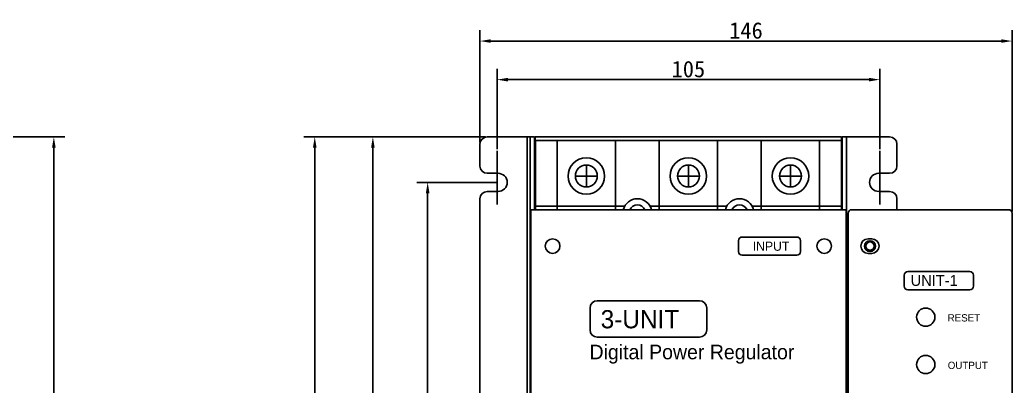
# Model space of a CAD drawing. Header units: millimetres. Extents: x 509 to 2635, y 363 to 1089.
# Drawn here: x 983.8 to 1256, y 742.5 to 843.1 of the extents above; entities that cross this region are included whole.
import ezdxf

# ---------------------------------------------------------------- set-up
doc = ezdxf.new("R2010")
doc.units = ezdxf.units.MM
doc.dimstyles.new('ISO-25', dxfattribs={"dimtxt": 4.5, "dimasz": 3, "dimexe": 3, "dimexo": 0.5, "dimtad": 1, "dimtxsty": 'Standard', "dimcen": 2.5, "dimclrd": 6, "dimclre": 6, "dimclrt": 1, "dimadec": 0, "dimazin": 0, "dimtfac": 1, "dimtmove": 0, "dimatfit": 3, "dimfxl": 3, "dimarcsym": 0})

# ---------------------------------------------------------------- blocks, each defined once
blk = doc.blocks.new('*D5')
at = {"color": 6, "lineweight": -2, "transparency": 16777216}
for p, q in [((1114.5, 798.44), (1092.68, 798.44)), ((1095.68, 795.44), (1095.68, 601.44)), ((1114.5, 598.44), (1092.68, 598.44))]:
    blk.add_line(p, q, dxfattribs=at)
at = {"color": 6, "transparency": 16777216}
for points in [[(1095.18, 795.44), (1096.18, 795.44), (1095.68, 798.44)], [(1095.18, 601.44), (1096.18, 601.44), (1095.68, 598.44)]]:
    blk.add_solid(points, dxfattribs=at)
at = {"layer": 'Defpoints', "color": 0, "transparency": 16777216}
for p in [(1115, 798.44), (1095.68, 598.44), (1115, 598.44)]:
    blk.add_point(p, dxfattribs=at)
at = {"color": 1, "transparency": 16777216, "insert": (1092.81, 698.44), "char_height": 4.5, "attachment_point": 5, "rotation": 90}
blk.add_mtext('200', dxfattribs=at)
blk = doc.blocks.new('*D6')
at = {"color": 6, "lineweight": -2, "transparency": 16777216}
for p, q in [((1110.5, 810.94), (1061.71, 810.94)), ((1064.71, 807.94), (1064.71, 548.94)), ((1125.7, 545.94), (1061.71, 545.94))]:
    blk.add_line(p, q, dxfattribs=at)
at = {"color": 6, "transparency": 16777216}
for points in [[(1064.21, 807.94), (1065.21, 807.94), (1064.71, 810.94)], [(1064.21, 548.94), (1065.21, 548.94), (1064.71, 545.94)]]:
    blk.add_solid(points, dxfattribs=at)
at = {"layer": 'Defpoints', "color": 0, "transparency": 16777216}
for p in [(1111, 810.94), (1064.71, 545.94), (1126.2, 545.94)]:
    blk.add_point(p, dxfattribs=at)
at = {"color": 1, "transparency": 16777216, "insert": (1061.83, 678.44), "char_height": 4.5, "attachment_point": 5, "rotation": 90}
blk.add_mtext('265', dxfattribs=at)
blk = doc.blocks.new('*D11')
at = {"color": 6, "lineweight": -2, "transparency": 16777216}
for p, q in [((1114.7, 807.59), (1114.7, 829.65)), ((1219.7, 807.59), (1219.7, 829.65)), ((1216.7, 826.65), (1117.7, 826.65))]:
    blk.add_line(p, q, dxfattribs=at)
at = {"color": 6, "transparency": 16777216}
for points in [[(1117.7, 827.15), (1117.7, 826.15), (1114.7, 826.65)], [(1216.7, 827.15), (1216.7, 826.15), (1219.7, 826.65)]]:
    blk.add_solid(points, dxfattribs=at)
at = {"layer": 'Defpoints', "color": 0, "transparency": 16777216}
for p in [(1114.7, 826.65), (1114.7, 807.09), (1219.7, 807.09)]:
    blk.add_point(p, dxfattribs=at)
at = {"color": 1, "transparency": 16777216, "insert": (1167.2, 829.52), "char_height": 4.5, "attachment_point": 5}
blk.add_mtext('105', dxfattribs=at)
blk = doc.blocks.new('*D12')
at = {"color": 6, "lineweight": -2, "transparency": 16777216}
for p, q in [((1110, 809.44), (1110, 840.25)), ((1256, 790.44), (1256, 840.25)), ((1253, 837.25), (1113, 837.25))]:
    blk.add_line(p, q, dxfattribs=at)
at = {"color": 6, "transparency": 16777216}
for points in [[(1113, 837.75), (1113, 836.75), (1110, 837.25)], [(1253, 837.75), (1253, 836.75), (1256, 837.25)]]:
    blk.add_solid(points, dxfattribs=at)
at = {"layer": 'Defpoints', "color": 0, "transparency": 16777216}
for p in [(1110, 837.25), (1110, 808.94), (1256, 789.94)]:
    blk.add_point(p, dxfattribs=at)
at = {"color": 1, "transparency": 16777216, "insert": (1183, 840.13), "char_height": 4.5, "attachment_point": 5}
blk.add_mtext('146', dxfattribs=at)
blk = doc.blocks.new('*D13')
at = {"color": 6, "lineweight": -2, "transparency": 16777216}
for p, q in [((1111.5, 810.94), (1077.65, 810.94)), ((1080.65, 807.94), (1080.65, 588.94)), ((1111.5, 585.94), (1077.65, 585.94))]:
    blk.add_line(p, q, dxfattribs=at)
at = {"color": 6, "transparency": 16777216}
for points in [[(1080.15, 807.94), (1081.15, 807.94), (1080.65, 810.94)], [(1080.15, 588.94), (1081.15, 588.94), (1080.65, 585.94)]]:
    blk.add_solid(points, dxfattribs=at)
at = {"layer": 'Defpoints', "color": 0, "transparency": 16777216}
for p in [(1112, 810.94), (1080.65, 585.94), (1112, 585.94)]:
    blk.add_point(p, dxfattribs=at)
at = {"color": 1, "transparency": 16777216, "insert": (1077.77, 698.44), "char_height": 4.5, "attachment_point": 5, "rotation": 90}
blk.add_mtext('225', dxfattribs=at)
blk = doc.blocks.new('*D18')
at = {"color": 6, "lineweight": -2, "transparency": 16777216}
for p, q in [((974.63, 810.94), (996.15, 810.94)), ((993.15, 807.94), (993.15, 588.94)), ((974.63, 585.94), (996.15, 585.94))]:
    blk.add_line(p, q, dxfattribs=at)
at = {"color": 6, "transparency": 16777216}
for points in [[(992.65, 807.94), (993.65, 807.94), (993.15, 810.94)], [(992.65, 588.94), (993.65, 588.94), (993.15, 585.94)]]:
    blk.add_solid(points, dxfattribs=at)
at = {"layer": 'Defpoints', "color": 0, "transparency": 16777216}
for p in [(974.13, 810.94), (974.13, 585.94), (993.15, 585.94)]:
    blk.add_point(p, dxfattribs=at)
at = {"color": 1, "transparency": 16777216, "insert": (990.28, 698.44), "char_height": 4.5, "attachment_point": 5, "rotation": 90}
blk.add_mtext('225', dxfattribs=at)

msp = doc.modelspace()

# ---------------------------------------------------------------- linework, layer by layer
for p, q in [((1110.004, 808.939), (1110.004, 802.939)), ((1112.004, 810.939), (1125.004, 810.939)), ((1123.004, 810.939), (1123.004, 585.939)), ((1123.804, 810.939), (1123.804, 585.939)), ((1123.804, 810.939), (1125.004, 810.939)), ((1125.004, 810.939), (1125.004, 790.939)), ((1125.004, 810.939), (1125.004, 790.939)), ((1125.204, 810.939), (1125.204, 790.939)), ((1209.204, 810.939), (1125.204, 810.939)), ((1209.154, 809.939), (1125.254, 809.939)), ((1125.254, 809.939), (1125.254, 790.939)), ((1131.204, 809.939), (1131.204, 790.939)), ((1147.204, 809.939), (1147.204, 790.939)), ((1159.204, 809.939), (1159.204, 790.939)), ((1175.204, 809.939), (1175.204, 790.939)), ((1187.204, 809.939), (1187.204, 790.939)), ((1203.204, 809.939), (1203.204, 790.939)), ((1209.154, 809.939), (1209.154, 790.939)), ((1209.204, 810.939), (1209.204, 790.939)), ((1222.404, 810.939), (1209.404, 810.939)), ((1210.604, 810.939), (1209.404, 810.939)), ((1209.404, 810.939), (1209.404, 790.939)), ((1210.604, 810.939), (1210.604, 585.939)), ((1224.404, 808.939), (1224.404, 802.939)), ((1114.704, 807.088), (1114.704, 792.386)), ((1219.704, 807.088), (1219.704, 792.386)), ((1139.204, 803.189), (1139.204, 797.189)), ((1167.204, 803.189), (1167.204, 797.189)), ((1195.204, 803.189), (1195.204, 797.189)), ((1115.004, 800.939), (1112.004, 800.939)), ((1219.404, 800.939), (1222.404, 800.939)), ((1142.204, 800.189), (1136.204, 800.189)), ((1170.204, 800.189), (1164.204, 800.189)), ((1198.204, 800.189), (1192.204, 800.189)), ((1115.004, 795.939), (1112.004, 795.939)), ((1219.404, 795.939), (1222.404, 795.939)), ((1110.004, 793.939), (1110.004, 602.939)), ((1224.404, 793.939), (1224.404, 790.939)), ((1123.954, 790.939), (1123.954, 605.939)), ((1123.954, 790.939), (1210.454, 790.939)), ((1125.254, 791.939), (1149.74, 791.939)), ((1156.668, 791.939), (1177.74, 791.939)), ((1184.668, 791.939), (1209.154, 791.939)), ((1210.454, 790.939), (1210.454, 605.939)), ((1212.004, 790.939), (1255.004, 790.939)), ((1180.95, 779.442), (1180.95, 782.443)), ((1181.95, 783.443), (1196.954, 783.443)), ((1197.954, 782.443), (1197.954, 779.442)), ((1217.504, 782.939), (1216.504, 782.939)), ((1217.504, 778.939), (1216.504, 778.939)), ((1196.954, 778.442), (1181.95, 778.442)), ((1227.401, 773.941), (1244.406, 773.941)), ((1226.401, 769.939), (1226.401, 772.941)), ((1245.406, 772.941), (1245.406, 769.939)), ((1227.401, 768.939), (1244.406, 768.939)), ((1142.214, 765.94), (1170.218, 765.94)), ((1140.214, 757.939), (1140.214, 763.94)), ((1172.218, 763.94), (1172.218, 757.939)), ((1170.218, 755.939), (1142.214, 755.939))]:
    msp.add_line(p, q)
at = {"ltscale": 10}
for p, q in [((1211.004, 789.939), (1211.004, 606.939)), ((1256.004, 789.939), (1256.004, 606.939))]:
    msp.add_line(p, q, dxfattribs=at)
for centre, radius in [((1139.204, 800.189), 5), ((1139.204, 800.189), 3), ((1167.204, 800.189), 5), ((1167.204, 800.189), 3), ((1195.204, 800.189), 5), ((1195.204, 800.189), 3), ((1129.954, 780.939), 2), ((1204.454, 780.939), 2), ((1217.004, 780.939), 1.5), ((1217.004, 780.939), 1.15), ((1232.304, 761.435), 2.5), ((1232.304, 748.435), 2.5)]:
    msp.add_circle(centre, radius)
for centre, radius, start, end in [((1112.004, 808.939), 2, 90, 180), ((1222.404, 808.939), 2, 0, 90), ((1112.004, 802.939), 2, 180, 270), ((1115.004, 798.439), 2.5, 270, 90), ((1219.404, 798.439), 2.5, 90, 270), ((1222.404, 802.939), 2, 270, 0), ((1112.004, 793.939), 2, 90, 180), ((1222.404, 793.939), 2, 0, 90), ((1153.204, 789.939), 4, 14.47751, 165.52249), ((1153.204, 789.939), 2.3, 25.77146, 154.22854), ((1181.204, 789.939), 4, 14.47751, 165.52249), ((1181.204, 789.939), 2.3, 25.77146, 154.22854), ((1181.95, 782.443), 1, 90, 180), ((1196.954, 782.443), 1, 0, 90), ((1216.504, 780.939), 2, 90, 270), ((1217.504, 780.939), 2, 270, 90), ((1181.95, 779.442), 1, 180, 270), ((1196.954, 779.442), 1, 270, 0), ((1227.401, 772.941), 1, 90, 180), ((1244.406, 772.941), 1, 0, 90), ((1227.401, 769.939), 1, 180, 270), ((1244.406, 769.939), 1, 270, 0), ((1142.214, 763.94), 2, 90, 180), ((1170.218, 763.94), 2, 0, 90), ((1142.214, 757.939), 2, 180, 270), ((1170.218, 757.939), 2, 270, 0)]:
    msp.add_arc(centre, radius, start, end)
for centre, start, end in [((1212.004, 789.939), 90, 180), ((1255.004, 789.939), 0, 90)]:
    msp.add_arc(centre, 1, start, end, dxfattribs=at)

# ---------------------------------------------------------------- texts
at = {"attachment_point": 1}
for s, insert, char_height, width in [('{\\f@\uffc8\uffdeﾸￕￅￂﾰﾡﾶ\ufff7ￃﾼ|b0|i0|c129|p18;INPUT}', (1184.855, 782.168), 2.5, 10.2689), ('{\\f@\uffc8\uffdeﾸￕￅￂﾰﾡﾶ\ufff7ￃﾼ|b0|i0|c129|p18;UNIT-1}', (1228.156, 773.014), 3, 12.4589), ('{\\f@\uffc8\uffdeﾸￕￅￂﾰﾡﾶ\ufff7ￃﾼ|b0|i0|c129|p18;3-UNIT}', (1143.135, 763.375), 5, 25.6067), ('{\\f\uffc8\uffdeﾸￕￅￂﾰﾡﾶ\ufff7ￃﾼ|b0|i0|c129|p18;RESET}', (1238.303, 762.246), 2, 9.6082), ('{\\fﾱﾼﾸﾲ|b0|i0|c129|p49;Digital Power Regulator }', (1140.077, 753.864), 4, 62.3496), ('{\\f\uffc8\uffdeﾸￕￅￂﾰﾡﾶ\ufff7ￃﾼ|b0|i0|c129|p18;OUTPUT}', (1238.34, 749.203), 2, 10.6922)]:
    msp.add_mtext(s, dxfattribs=dict(at, insert=insert, char_height=char_height, width=width))

# ---------------------------------------------------------------- dimensions: what is measured, and where the dimension line sits
for base, p1, p2, picture, middle in [((1110.004, 837.251), (1256.004, 789.939), (1110.004, 808.939), '*D12', (1183.004, 840.126)), ((1114.704, 826.65), (1219.704, 807.088), (1114.704, 807.088), '*D11', (1167.204, 829.525))]:
    dim = msp.add_linear_dim(base=base, p1=p1, p2=p2, dimstyle='ISO-25')
    dim.commit()
    dim.dimension.update_dxf_attribs({"geometry": picture, "text_midpoint": middle})
for base, p1, p2, picture, middle in [((993.153, 585.939), (974.127, 810.939), (974.127, 585.939), '*D18', (990.278, 698.439)), ((1064.707, 545.939), (1111.004, 810.939), (1126.204, 545.939), '*D6', (1061.832, 678.439)), ((1080.648, 585.939), (1112.004, 810.939), (1112.004, 585.939), '*D13', (1077.773, 698.439)), ((1095.68, 598.439), (1115.004, 798.439), (1115.004, 598.439), '*D5', (1092.805, 698.439))]:
    dim = msp.add_linear_dim(base=base, p1=p1, p2=p2, angle=90, dimstyle='ISO-25')
    dim.commit()
    dim.dimension.update_dxf_attribs({"geometry": picture, "text_midpoint": middle})

doc.saveas('drawing.dxf')
